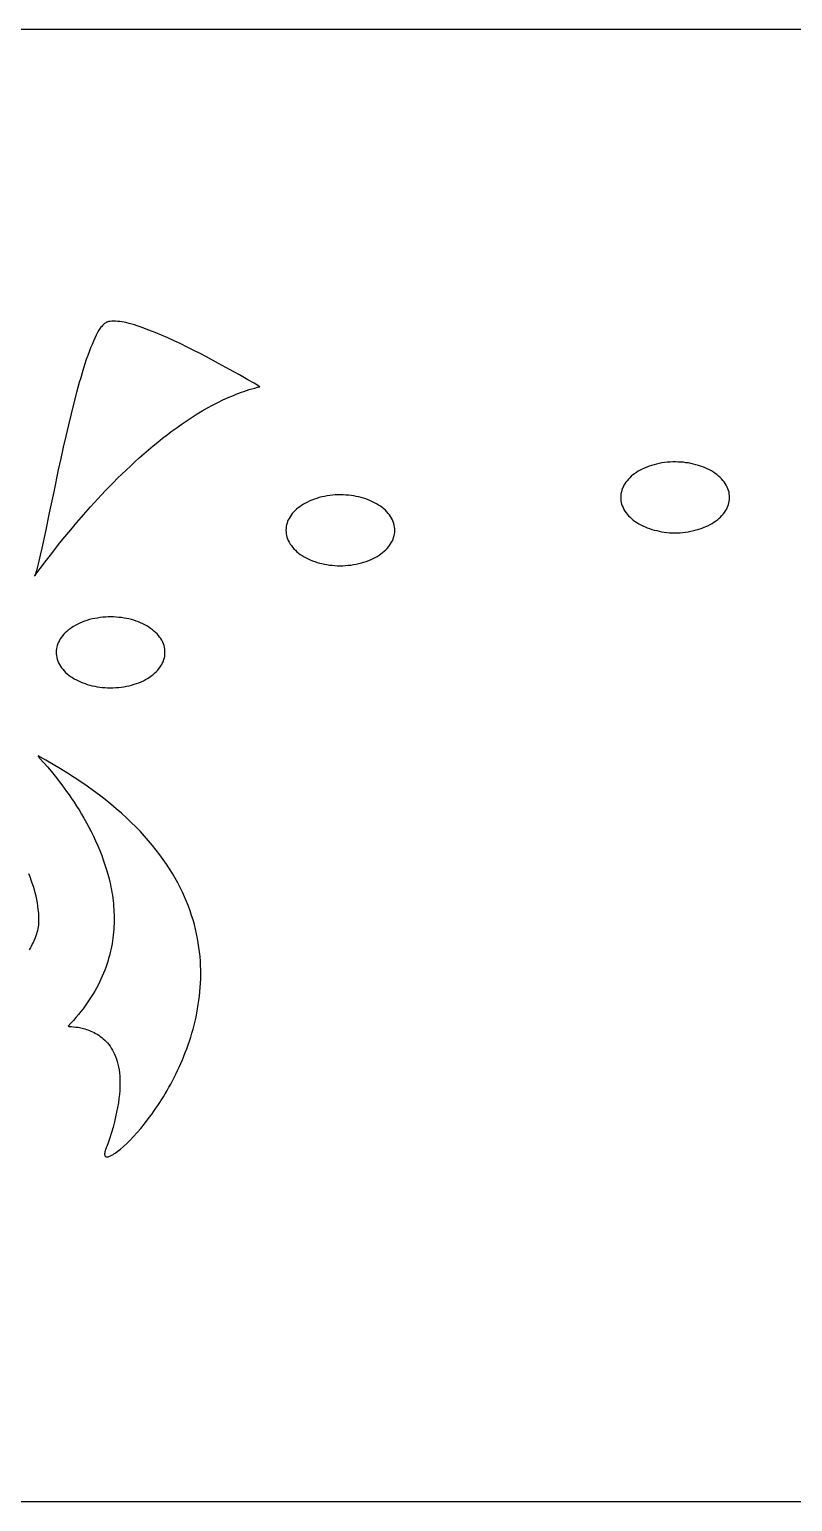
# Model space of a CAD drawing. Extents: x 3.2 to 84.5, y 37.4 to 61.3.
# Drawn here: x 49.77 to 55.47, y 37.45 to 48.45 of the extents above; entities that cross this region are included whole.
import ezdxf

# ---------------------------------------------------------------- set-up
doc = ezdxf.new("R2010")
doc.units = 0
doc.layers.add('IMPORT_-_LAMP', color=18, linetype='CONTINUOUS')

msp = doc.modelspace()

# ---------------------------------------------------------------- linework, layer by layer
at = {"layer": 'IMPORT_-_LAMP'}
for points in [[(3.465, 37.448), (23.465, 37.448), (23.715, 37.448), (23.715, 37.916), (43.965, 37.916), (43.965, 37.448), (64.214, 37.448), (64.214, 37.916), (84.465, 37.88), (84.465, 48.016), (64.214, 47.98), (64.215, 48.448), (43.965, 48.448), (43.965, 47.98), (23.715, 47.98), (23.715, 48.448), (3.465, 48.448), (3.465, 45.148), (3.465, 40.748)], [(49.808, 44.364), (49.812, 44.369), (49.82, 44.38), (49.85, 44.421), (49.897, 44.483), (49.926, 44.521), (49.959, 44.563), (49.995, 44.609), (50.035, 44.658), (50.078, 44.71), (50.124, 44.765), (50.174, 44.822), (50.226, 44.881), (50.253, 44.91), (50.28, 44.941), (50.309, 44.971), (50.338, 45.002), (50.367, 45.032), (50.398, 45.063), (50.428, 45.094), (50.46, 45.125), (50.492, 45.155), (50.524, 45.186), (50.557, 45.217), (50.59, 45.247), (50.624, 45.277), (50.659, 45.306), (50.693, 45.336), (50.728, 45.365), (50.764, 45.393), (50.8, 45.421), (50.836, 45.448), (50.873, 45.475), (50.91, 45.501), (50.947, 45.527), (50.985, 45.551), (51.022, 45.575), (51.061, 45.598), (51.099, 45.62), (51.137, 45.641), (51.176, 45.661), (51.215, 45.68), (51.254, 45.698), (51.293, 45.714), (51.313, 45.722), (51.333, 45.73), (51.353, 45.737), (51.372, 45.744), (51.392, 45.751), (51.412, 45.757), (51.432, 45.763), (51.452, 45.768), (51.472, 45.774), (51.491, 45.778), (51.448, 45.804), (51.4, 45.831), (51.338, 45.867), (51.265, 45.908), (51.182, 45.953), (51.138, 45.977), (51.092, 46.001), (51.045, 46.026), (50.997, 46.05), (50.949, 46.074), (50.9, 46.098), (50.851, 46.121), (50.803, 46.143), (50.755, 46.164), (50.708, 46.184), (50.662, 46.202), (50.617, 46.219), (50.596, 46.226), (50.575, 46.233), (50.554, 46.24), (50.534, 46.246), (50.515, 46.251), (50.496, 46.256), (50.478, 46.26), (50.46, 46.263), (50.444, 46.266), (50.428, 46.267), (50.413, 46.269), (50.398, 46.269), (50.385, 46.268), (50.372, 46.267), (50.361, 46.265), (50.35, 46.262), (50.345, 46.26), (50.34, 46.257), (50.335, 46.254), (50.33, 46.25), (50.325, 46.246), (50.32, 46.241), (50.315, 46.235), (50.31, 46.229), (50.304, 46.223), (50.299, 46.216), (50.289, 46.2), (50.278, 46.183), (50.268, 46.163), (50.258, 46.142), (50.247, 46.119), (50.237, 46.094), (50.226, 46.068), (50.215, 46.04), (50.205, 46.011), (50.194, 45.981), (50.184, 45.949), (50.173, 45.916), (50.163, 45.882), (50.153, 45.846), (50.142, 45.81), (50.121, 45.735), (50.101, 45.657), (50.081, 45.576), (50.061, 45.494), (50.041, 45.41), (50.022, 45.326), (50.004, 45.241), (49.985, 45.157), (49.951, 44.993), (49.918, 44.837), (49.889, 44.696), (49.863, 44.573), (49.851, 44.52), (49.84, 44.474), (49.831, 44.434), (49.822, 44.403), (49.818, 44.39), (49.814, 44.379), (49.811, 44.37)], [(54.474, 45.205), (54.454, 45.201), (54.435, 45.196), (54.416, 45.191), (54.398, 45.185), (54.38, 45.178), (54.364, 45.171), (54.347, 45.163), (54.332, 45.155), (54.317, 45.147), (54.303, 45.138), (54.289, 45.128), (54.277, 45.119), (54.265, 45.109), (54.254, 45.098), (54.243, 45.087), (54.234, 45.076), (54.225, 45.065), (54.217, 45.053), (54.21, 45.042), (54.204, 45.029), (54.198, 45.017), (54.194, 45.005), (54.191, 44.992), (54.188, 44.979), (54.186, 44.966), (54.186, 44.953), (54.186, 44.94), (54.188, 44.927), (54.19, 44.914), (54.193, 44.901), (54.198, 44.888), (54.204, 44.875), (54.21, 44.862), (54.218, 44.849), (54.226, 44.837), (54.235, 44.825), (54.245, 44.814), (54.256, 44.803), (54.268, 44.792), (54.28, 44.782), (54.293, 44.772), (54.307, 44.763), (54.321, 44.754), (54.336, 44.746), (54.352, 44.738), (54.368, 44.731), (54.384, 44.724), (54.401, 44.718), (54.419, 44.712), (54.436, 44.707), (54.455, 44.703), (54.473, 44.699), (54.492, 44.695), (54.511, 44.692), (54.531, 44.69), (54.55, 44.688), (54.57, 44.687), (54.59, 44.687), (54.61, 44.687), (54.63, 44.688), (54.65, 44.69), (54.67, 44.692), (54.691, 44.695), (54.711, 44.698), (54.731, 44.703), (54.75, 44.708), (54.769, 44.713), (54.787, 44.719), (54.804, 44.726), (54.821, 44.733), (54.837, 44.74), (54.853, 44.748), (54.868, 44.757), (54.882, 44.766), (54.895, 44.775), (54.908, 44.785), (54.92, 44.795), (54.931, 44.805), (54.941, 44.816), (54.951, 44.827), (54.96, 44.839), (54.968, 44.85), (54.975, 44.862), (54.981, 44.874), (54.986, 44.886), (54.991, 44.899), (54.994, 44.912), (54.997, 44.924), (54.998, 44.937), (54.999, 44.95), (54.998, 44.963), (54.997, 44.976), (54.995, 44.99), (54.991, 45.003), (54.987, 45.016), (54.981, 45.029), (54.974, 45.042), (54.967, 45.055), (54.958, 45.067), (54.949, 45.079), (54.939, 45.09), (54.928, 45.101), (54.917, 45.111), (54.904, 45.122), (54.891, 45.131), (54.878, 45.141), (54.863, 45.149), (54.848, 45.158), (54.833, 45.165), (54.817, 45.173), (54.8, 45.179), (54.783, 45.186), (54.766, 45.191), (54.748, 45.196), (54.73, 45.201), (54.711, 45.205), (54.692, 45.209), (54.673, 45.211), (54.654, 45.214), (54.634, 45.215), (54.615, 45.216), (54.595, 45.217), (54.575, 45.217), (54.555, 45.216), (54.534, 45.214), (54.514, 45.212), (54.494, 45.209)], [(51.973, 44.959), (51.954, 44.955), (51.934, 44.95), (51.916, 44.944), (51.898, 44.938), (51.88, 44.932), (51.863, 44.925), (51.847, 44.917), (51.831, 44.909), (51.817, 44.901), (51.802, 44.892), (51.789, 44.882), (51.776, 44.873), (51.764, 44.863), (51.753, 44.852), (51.743, 44.841), (51.733, 44.83), (51.725, 44.819), (51.717, 44.807), (51.71, 44.795), (51.703, 44.783), (51.698, 44.771), (51.694, 44.759), (51.69, 44.746), (51.688, 44.733), (51.686, 44.72), (51.685, 44.707), (51.686, 44.694), (51.687, 44.681), (51.69, 44.668), (51.693, 44.655), (51.698, 44.642), (51.703, 44.629), (51.71, 44.616), (51.717, 44.603), (51.726, 44.591), (51.735, 44.579), (51.745, 44.568), (51.756, 44.557), (51.768, 44.546), (51.78, 44.536), (51.793, 44.526), (51.807, 44.517), (51.821, 44.508), (51.836, 44.5), (51.851, 44.492), (51.867, 44.485), (51.884, 44.478), (51.901, 44.472), (51.918, 44.466), (51.936, 44.461), (51.954, 44.457), (51.973, 44.452), (51.992, 44.449), (52.011, 44.446), (52.03, 44.444), (52.05, 44.442), (52.07, 44.441), (52.09, 44.441), (52.11, 44.441), (52.13, 44.442), (52.15, 44.444), (52.17, 44.446), (52.19, 44.449), (52.21, 44.452), (52.23, 44.457), (52.25, 44.462), (52.268, 44.467), (52.286, 44.473), (52.304, 44.48), (52.321, 44.487), (52.337, 44.494), (52.352, 44.502), (52.367, 44.511), (52.381, 44.52), (52.395, 44.529), (52.408, 44.539), (52.42, 44.549), (52.431, 44.559), (52.441, 44.57), (52.451, 44.581), (52.459, 44.593), (52.467, 44.604), (52.474, 44.616), (52.481, 44.628), (52.486, 44.64), (52.49, 44.653), (52.494, 44.666), (52.496, 44.678), (52.498, 44.691), (52.498, 44.704), (52.498, 44.717), (52.497, 44.73), (52.494, 44.743), (52.491, 44.757), (52.486, 44.77), (52.481, 44.783), (52.474, 44.796), (52.467, 44.808), (52.458, 44.821), (52.449, 44.832), (52.439, 44.844), (52.428, 44.855), (52.416, 44.865), (52.404, 44.876), (52.391, 44.885), (52.377, 44.894), (52.363, 44.903), (52.348, 44.911), (52.333, 44.919), (52.317, 44.927), (52.3, 44.933), (52.283, 44.94), (52.266, 44.945), (52.248, 44.95), (52.23, 44.955), (52.211, 44.959), (52.192, 44.963), (52.173, 44.965), (52.154, 44.968), (52.134, 44.969), (52.114, 44.97), (52.094, 44.971), (52.074, 44.97), (52.054, 44.97), (52.034, 44.968), (52.014, 44.966), (51.994, 44.963)], [(50.257, 44.047), (50.237, 44.043), (50.218, 44.038), (50.199, 44.032), (50.181, 44.026), (50.164, 44.02), (50.147, 44.012), (50.131, 44.005), (50.115, 43.997), (50.1, 43.988), (50.086, 43.979), (50.073, 43.97), (50.06, 43.96), (50.048, 43.95), (50.037, 43.94), (50.027, 43.929), (50.017, 43.918), (50.008, 43.907), (50, 43.895), (49.993, 43.883), (49.987, 43.871), (49.982, 43.859), (49.978, 43.846), (49.974, 43.834), (49.972, 43.821), (49.97, 43.808), (49.969, 43.795), (49.97, 43.782), (49.971, 43.769), (49.974, 43.756), (49.977, 43.742), (49.981, 43.729), (49.987, 43.716), (49.994, 43.703), (50.001, 43.691), (50.01, 43.678), (50.019, 43.667), (50.029, 43.655), (50.04, 43.644), (50.051, 43.634), (50.064, 43.624), (50.077, 43.614), (50.091, 43.605), (50.105, 43.596), (50.12, 43.588), (50.135, 43.58), (50.151, 43.573), (50.168, 43.566), (50.185, 43.56), (50.202, 43.554), (50.22, 43.549), (50.238, 43.544), (50.257, 43.54), (50.276, 43.537), (50.295, 43.534), (50.314, 43.532), (50.334, 43.53), (50.353, 43.529), (50.373, 43.528), (50.393, 43.529), (50.414, 43.53), (50.434, 43.531), (50.454, 43.533), (50.474, 43.536), (50.494, 43.54), (50.514, 43.544), (50.533, 43.549), (50.552, 43.555), (50.57, 43.561), (50.588, 43.567), (50.605, 43.574), (50.621, 43.582), (50.636, 43.59), (50.651, 43.599), (50.665, 43.607), (50.679, 43.617), (50.691, 43.626), (50.703, 43.637), (50.715, 43.647), (50.725, 43.658), (50.734, 43.669), (50.743, 43.68), (50.751, 43.692), (50.758, 43.704), (50.764, 43.716), (50.77, 43.728), (50.774, 43.741), (50.778, 43.753), (50.78, 43.766), (50.782, 43.779), (50.782, 43.792), (50.782, 43.805), (50.781, 43.818), (50.778, 43.831), (50.775, 43.844), (50.77, 43.858), (50.765, 43.871), (50.758, 43.884), (50.75, 43.896), (50.742, 43.908), (50.733, 43.92), (50.723, 43.932), (50.712, 43.943), (50.7, 43.953), (50.688, 43.963), (50.675, 43.973), (50.661, 43.982), (50.647, 43.991), (50.632, 43.999), (50.616, 44.007), (50.6, 44.014), (50.584, 44.021), (50.567, 44.027), (50.549, 44.033), (50.532, 44.038), (50.513, 44.043), (50.495, 44.047), (50.476, 44.05), (50.457, 44.053), (50.438, 44.055), (50.418, 44.057), (50.398, 44.058), (50.378, 44.058), (50.358, 44.058), (50.338, 44.057), (50.318, 44.056), (50.298, 44.053), (50.277, 44.05)], [(50.058, 41), (50.059, 41), (50.06, 41), (50.065, 40.999), (50.085, 40.998), (50.099, 40.996), (50.115, 40.994), (50.133, 40.992), (50.153, 40.988), (50.173, 40.983), (50.184, 40.98), (50.195, 40.976), (50.207, 40.972), (50.218, 40.968), (50.229, 40.963), (50.241, 40.958), (50.253, 40.953), (50.264, 40.946), (50.276, 40.94), (50.287, 40.932), (50.299, 40.924), (50.31, 40.916), (50.321, 40.906), (50.332, 40.897), (50.342, 40.886), (50.352, 40.875), (50.362, 40.863), (50.372, 40.85), (50.381, 40.836), (50.39, 40.822), (50.398, 40.806), (50.406, 40.79), (50.413, 40.773), (50.419, 40.755), (50.425, 40.736), (50.43, 40.716), (50.435, 40.696), (50.439, 40.674), (50.442, 40.651), (50.444, 40.627), (50.445, 40.602), (50.446, 40.575), (50.445, 40.548), (50.444, 40.52), (50.442, 40.49), (50.438, 40.459), (50.434, 40.427), (50.428, 40.393), (50.421, 40.359), (50.413, 40.323), (50.404, 40.285), (50.394, 40.247), (50.382, 40.207), (50.369, 40.165), (50.354, 40.122), (50.339, 40.078), (50.336, 40.069), (50.333, 40.061), (50.332, 40.053), (50.331, 40.047), (50.331, 40.041), (50.332, 40.036), (50.334, 40.032), (50.336, 40.029), (50.339, 40.027), (50.342, 40.025), (50.346, 40.024), (50.351, 40.024), (50.357, 40.025), (50.363, 40.027), (50.369, 40.029), (50.376, 40.032), (50.384, 40.036), (50.392, 40.04), (50.401, 40.046), (50.41, 40.052), (50.419, 40.058), (50.429, 40.066), (50.45, 40.082), (50.473, 40.102), (50.497, 40.124), (50.521, 40.149), (50.547, 40.176), (50.574, 40.205), (50.601, 40.237), (50.629, 40.271), (50.657, 40.308), (50.686, 40.346), (50.7, 40.366), (50.714, 40.387), (50.728, 40.408), (50.743, 40.429), (50.757, 40.451), (50.771, 40.473), (50.784, 40.496), (50.798, 40.52), (50.812, 40.544), (50.825, 40.568), (50.838, 40.592), (50.851, 40.617), (50.864, 40.643), (50.876, 40.669), (50.889, 40.695), (50.901, 40.722), (50.912, 40.749), (50.923, 40.776), (50.934, 40.804), (50.945, 40.832), (50.955, 40.861), (50.965, 40.889), (50.974, 40.918), (50.983, 40.948), (50.992, 40.978), (51, 41.008), (51.007, 41.038), (51.014, 41.068), (51.02, 41.099), (51.026, 41.13), (51.031, 41.162), (51.036, 41.193), (51.04, 41.225), (51.043, 41.257), (51.046, 41.29), (51.048, 41.322), (51.049, 41.355), (51.05, 41.388), (51.049, 41.421), (51.048, 41.454), (51.047, 41.487), (51.044, 41.521), (51.041, 41.555), (51.036, 41.588), (51.031, 41.622), (51.025, 41.656), (51.018, 41.691), (51.011, 41.725), (51.002, 41.759), (50.992, 41.794), (50.981, 41.828), (50.97, 41.863), (50.957, 41.898), (50.943, 41.933), (50.928, 41.967), (50.912, 42.002), (50.895, 42.037), (50.877, 42.072), (50.858, 42.107), (50.838, 42.142), (50.816, 42.177), (50.793, 42.211), (50.769, 42.246), (50.744, 42.281), (50.717, 42.316), (50.689, 42.35), (50.66, 42.385), (50.63, 42.42), (50.598, 42.454), (50.565, 42.489), (50.53, 42.523), (50.494, 42.557), (50.457, 42.591), (50.418, 42.625), (50.378, 42.659), (50.336, 42.693), (50.293, 42.726), (50.248, 42.759), (50.202, 42.793), (50.154, 42.826), (50.105, 42.858), (50.054, 42.891), (50.001, 42.924), (49.947, 42.956), (49.891, 42.988), (49.834, 43.02), (49.834, 43.018), (49.837, 43.015), (49.846, 43.004), (49.88, 42.965), (49.904, 42.938), (49.931, 42.905), (49.962, 42.868), (49.994, 42.826), (50.012, 42.803), (50.029, 42.779), (50.047, 42.754), (50.066, 42.728), (50.084, 42.702), (50.103, 42.674), (50.121, 42.645), (50.14, 42.616), (50.158, 42.585), (50.177, 42.554), (50.195, 42.521), (50.213, 42.488), (50.23, 42.455), (50.247, 42.42), (50.264, 42.385), (50.28, 42.349), (50.295, 42.312), (50.31, 42.275), (50.323, 42.237), (50.336, 42.199), (50.348, 42.16), (50.359, 42.12), (50.364, 42.101), (50.369, 42.08), (50.374, 42.06), (50.378, 42.04), (50.382, 42.02), (50.385, 41.999), (50.389, 41.979), (50.392, 41.958), (50.394, 41.937), (50.397, 41.916), (50.398, 41.895), (50.4, 41.874), (50.401, 41.853), (50.402, 41.832), (50.402, 41.81), (50.402, 41.789), (50.402, 41.768), (50.401, 41.746), (50.4, 41.725), (50.398, 41.703), (50.396, 41.681), (50.393, 41.659), (50.39, 41.638), (50.387, 41.616), (50.382, 41.594), (50.378, 41.572), (50.373, 41.55), (50.367, 41.528), (50.361, 41.506), (50.355, 41.484), (50.348, 41.462), (50.34, 41.44), (50.332, 41.418), (50.323, 41.396), (50.313, 41.374), (50.303, 41.352), (50.293, 41.33), (50.282, 41.307), (50.27, 41.285), (50.258, 41.263), (50.245, 41.241), (50.231, 41.219), (50.217, 41.197), (50.202, 41.175), (50.186, 41.153), (50.17, 41.131), (50.153, 41.109), (50.136, 41.087), (50.117, 41.066), (50.098, 41.044), (50.078, 41.022)], [(50.058, 41), (50.059, 41), (50.06, 41), (50.065, 40.999), (50.085, 40.998), (50.099, 40.996), (50.115, 40.994), (50.133, 40.992), (50.153, 40.988), (50.173, 40.983), (50.184, 40.98), (50.195, 40.976), (50.207, 40.972), (50.218, 40.968), (50.229, 40.963), (50.241, 40.958), (50.253, 40.953), (50.264, 40.946), (50.276, 40.94), (50.287, 40.932), (50.299, 40.924), (50.31, 40.916), (50.321, 40.906), (50.332, 40.897), (50.342, 40.886), (50.352, 40.875), (50.362, 40.863), (50.372, 40.85), (50.381, 40.836), (50.39, 40.822), (50.398, 40.806), (50.406, 40.79), (50.413, 40.773), (50.419, 40.755), (50.425, 40.736), (50.43, 40.716), (50.435, 40.696), (50.439, 40.674), (50.442, 40.651), (50.444, 40.627), (50.445, 40.602), (50.446, 40.575), (50.445, 40.548), (50.444, 40.52), (50.442, 40.49), (50.438, 40.459), (50.434, 40.427), (50.428, 40.393), (50.421, 40.359), (50.413, 40.323), (50.404, 40.285), (50.394, 40.247), (50.382, 40.207), (50.369, 40.165), (50.354, 40.122), (50.339, 40.078), (50.336, 40.069), (50.333, 40.061), (50.332, 40.053), (50.331, 40.047), (50.331, 40.041), (50.332, 40.036), (50.334, 40.032), (50.336, 40.029), (50.339, 40.027), (50.342, 40.025), (50.346, 40.024), (50.351, 40.024), (50.357, 40.025), (50.363, 40.027), (50.369, 40.029), (50.376, 40.032), (50.384, 40.036), (50.392, 40.04), (50.401, 40.046), (50.41, 40.052), (50.419, 40.058), (50.429, 40.066), (50.45, 40.082), (50.473, 40.102), (50.497, 40.124), (50.521, 40.149), (50.547, 40.176), (50.574, 40.205), (50.601, 40.237), (50.629, 40.271), (50.657, 40.308), (50.686, 40.346), (50.7, 40.366), (50.714, 40.387), (50.728, 40.408), (50.743, 40.429), (50.757, 40.451), (50.771, 40.473), (50.784, 40.496), (50.798, 40.52), (50.812, 40.544), (50.825, 40.568), (50.838, 40.592), (50.851, 40.617), (50.864, 40.643), (50.876, 40.669), (50.889, 40.695), (50.901, 40.722), (50.912, 40.749), (50.923, 40.776), (50.934, 40.804), (50.945, 40.832), (50.955, 40.861), (50.965, 40.889), (50.974, 40.918), (50.983, 40.948), (50.992, 40.978), (51, 41.008), (51.007, 41.038), (51.014, 41.068), (51.02, 41.099), (51.026, 41.13), (51.031, 41.162), (51.036, 41.193), (51.04, 41.225), (51.043, 41.257), (51.046, 41.29), (51.048, 41.322), (51.049, 41.355), (51.05, 41.388), (51.049, 41.421), (51.048, 41.454), (51.047, 41.487), (51.044, 41.521), (51.041, 41.555), (51.036, 41.588), (51.031, 41.622), (51.025, 41.656), (51.018, 41.691), (51.011, 41.725), (51.002, 41.759), (50.992, 41.794), (50.981, 41.828), (50.97, 41.863), (50.957, 41.898), (50.943, 41.933), (50.928, 41.967), (50.912, 42.002), (50.895, 42.037), (50.877, 42.072), (50.858, 42.107), (50.838, 42.142), (50.816, 42.177), (50.793, 42.211), (50.769, 42.246), (50.744, 42.281), (50.717, 42.316), (50.689, 42.35), (50.66, 42.385), (50.63, 42.42), (50.598, 42.454), (50.565, 42.489), (50.53, 42.523), (50.494, 42.557), (50.457, 42.591), (50.418, 42.625), (50.378, 42.659), (50.336, 42.693), (50.293, 42.726), (50.248, 42.759), (50.202, 42.793), (50.154, 42.826), (50.105, 42.858), (50.054, 42.891), (50.001, 42.924), (49.947, 42.956), (49.891, 42.988), (49.834, 43.02), (49.834, 43.018), (49.837, 43.015), (49.846, 43.004), (49.88, 42.965), (49.904, 42.938), (49.931, 42.905), (49.962, 42.868), (49.994, 42.826), (50.012, 42.803), (50.029, 42.779), (50.047, 42.754), (50.066, 42.728), (50.084, 42.702), (50.103, 42.674), (50.121, 42.645), (50.14, 42.616), (50.158, 42.585), (50.177, 42.554), (50.195, 42.521), (50.213, 42.488), (50.23, 42.455), (50.247, 42.42), (50.264, 42.385), (50.28, 42.349), (50.295, 42.312), (50.31, 42.275), (50.323, 42.237), (50.336, 42.199), (50.348, 42.16), (50.359, 42.12), (50.364, 42.101), (50.369, 42.08), (50.374, 42.06), (50.378, 42.04), (50.382, 42.02), (50.385, 41.999), (50.389, 41.979), (50.392, 41.958), (50.394, 41.937), (50.397, 41.916), (50.398, 41.895), (50.4, 41.874), (50.401, 41.853), (50.402, 41.832), (50.402, 41.81), (50.402, 41.789), (50.402, 41.768), (50.401, 41.746), (50.4, 41.725), (50.398, 41.703), (50.396, 41.681), (50.393, 41.659), (50.39, 41.638), (50.387, 41.616), (50.382, 41.594), (50.378, 41.572), (50.373, 41.55), (50.367, 41.528), (50.361, 41.506), (50.355, 41.484), (50.348, 41.462), (50.34, 41.44), (50.332, 41.418), (50.323, 41.396), (50.313, 41.374), (50.303, 41.352), (50.293, 41.33), (50.282, 41.307), (50.27, 41.285), (50.258, 41.263), (50.245, 41.241), (50.231, 41.219), (50.217, 41.197), (50.202, 41.175), (50.186, 41.153), (50.17, 41.131), (50.153, 41.109), (50.136, 41.087), (50.117, 41.066), (50.098, 41.044), (50.078, 41.022)]]:
    msp.add_lwpolyline(points, close=True, dxfattribs=at)
msp.add_lwpolyline([(49.769, 41.57), (49.777, 41.583), (49.784, 41.597), (49.791, 41.61), (49.798, 41.623), (49.804, 41.637), (49.81, 41.65), (49.815, 41.663), (49.82, 41.677), (49.824, 41.69), (49.828, 41.703), (49.832, 41.716), (49.834, 41.729), (49.837, 41.743), (49.839, 41.756), (49.84, 41.769), (49.841, 41.782), (49.841, 41.795), (49.84, 41.821), (49.839, 41.846), (49.836, 41.872), (49.833, 41.897), (49.829, 41.922), (49.825, 41.947), (49.819, 41.971), (49.813, 41.996), (49.807, 42.02), (49.799, 42.044), (49.791, 42.068), (49.783, 42.092), (49.774, 42.116), (49.765, 42.139)], dxfattribs=at)
msp.add_lwpolyline([(49.769, 41.57), (49.777, 41.583), (49.784, 41.597), (49.791, 41.61), (49.798, 41.623), (49.804, 41.637), (49.81, 41.65), (49.815, 41.663), (49.82, 41.677), (49.824, 41.69), (49.828, 41.703), (49.832, 41.716), (49.834, 41.729), (49.837, 41.743), (49.839, 41.756), (49.84, 41.769), (49.841, 41.782), (49.841, 41.795), (49.84, 41.821), (49.839, 41.846), (49.836, 41.872), (49.833, 41.897), (49.829, 41.922), (49.825, 41.947), (49.819, 41.971), (49.813, 41.996), (49.807, 42.02), (49.799, 42.044), (49.791, 42.068), (49.783, 42.092), (49.774, 42.116), (49.765, 42.139)], dxfattribs=at)

doc.saveas('drawing.dxf')
